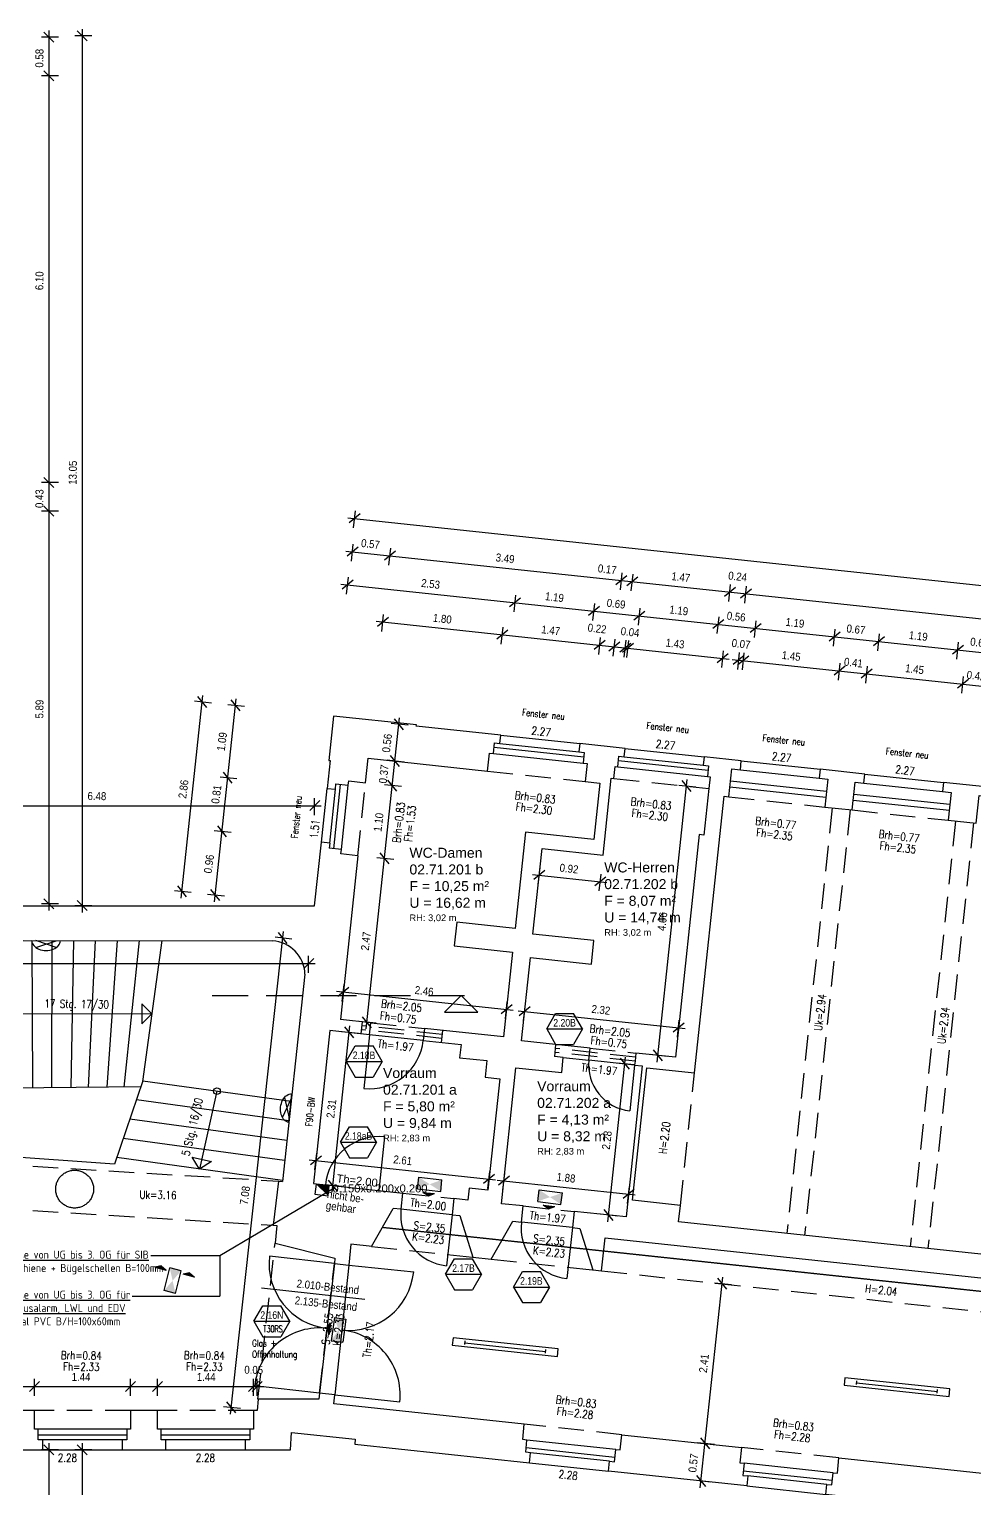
# Model space of a CAD drawing. Header units: metres. Extents: x 374 to 510, y -373 to -311.
# Drawn here: x 413.6 to 427.78, y -335.56 to -313.67 of the extents above; entities that cross this region are included whole.
import ezdxf
from ezdxf.enums import TextEntityAlignment as Align

# ---------------------------------------------------------------- set-up
doc = ezdxf.new("R2010")
doc.units = ezdxf.units.M
doc.header["$LTSCALE"] = 0.03
for name, pattern in [('AUSGEZOGEN', [0]), ('DOT', [0]), ('GESTRICHELT', [9, 6, -3]), ('STRICHLINIE', [19.05, 12.7, -6.35])]:
    doc.linetypes.add(name, pattern=pattern)
doc.layers.get('0').update_dxf_attribs({"linetype": 'CONTINUOUS'})
for name, color, linetype in [('A_abriss', 44, '_ABBRUCH'), ('A_ansicht', 9, 'CONTINUOUS'), ('A_bemaßung', 2, 'CONTINUOUS'), ('A_BRANDSCHUTZ', 10, 'CONTINUOUS'), ('A_Elektro', 1, 'CONTINUOUS'), ('A_fenster', 7, 'CONTINUOUS'), ('A_höhen', 3, 'CONTINUOUS'), ('A_NR_TÜR', 1, 'CONTINUOUS'), ('A_räume', 5, 'CONTINUOUS'), ('A_text', 5, 'CONTINUOUS'), ('A_treppe', 3, 'CONTINUOUS'), ('A_Tuernummern', 1, 'CONTINUOUS'), ('A_TXT-TUER', 1, 'CONTINUOUS'), ('A_türen', 9, 'CONTINUOUS'), ('A_verdeckt', 8, 'STRICHLINIE'), ('A_wände', 4, 'CONTINUOUS'), ('E__DURCHBR', 2, 'CONTINUOUS'), ('E__LEUCHTEN', 6, 'AUSGEZOGEN'), ('E__VERSYS', 2, 'AUSGEZOGEN')]:
    doc.layers.add(name, color=color, linetype=linetype)
doc.styles.add('arial-n', font='ARIALN.TTF')
doc.styles.add('BOLDSIMP_FNT', font='TXT', dxfattribs={"height": 1})
doc.styles.add('ISO9', font='iso8.shx', dxfattribs={"height": 0.12})
doc.styles.add('NORM', font='simplex.shx', dxfattribs={"width": 0.7, "bigfont": 'bigfont.shx'})
doc.styles.add('PITSIMP8', font='PITSIMP8.SHX')
doc.styles.add('SIMPLEX', font='simplex.shx', dxfattribs={"width": 0.8, "height": 0.1})
doc.styles.get("Standard").update_dxf_attribs({"font": 'ARIAL.TTF', "height": 1})
doc.linetypes.add('_ABBRUCH', pattern='A,25,[101,cadkon.shx,S=3.5,R=0,X=0,Y=0],25', length=50)

# ---------------------------------------------------------------- blocks, each defined once
blk = doc.blocks.new('SLASH1')
at = {"layer": 'A_bemaßung', "color": 2, "linetype": 'Continuous'}
for p, q in [((0.07663, 0.07663), (-0.07319, -0.07319)), ((0, -0.14068), (0, 0.11466))]:
    blk.add_line(p, q, dxfattribs=at)
blk = doc.blocks.new('Tür-Nr')
at = {"layer": 'A_NR_TÜR'}
for p, q in [((-0.057, -108.865), (0.077, -108.632)), ((0.077, -108.632), (0.347, -108.632)), ((0.481, -108.865), (0.347, -108.632)), ((-0.057, -108.865), (0.481, -108.865)), ((-0.057, -108.865), (0.077, -109.098)), ((0.481, -108.865), (0.347, -109.098)), ((0.077, -109.098), (0.347, -109.098))]:
    blk.add_line(p, q, dxfattribs=at)
at = {"layer": 'A_TXT-TUER', "style": 'arial-n', "flags": 4}
blk.add_attdef('TÜR-NR.', text='', height=0.113, dxfattribs=at).set_placement((0.211, -108.772), align=Align.MIDDLE_CENTER)
at = {"layer": 'A_TXT-TUER', "style": 'NORM', "width": 0.7}
for tag, flags, p in [('BRANDSCHUTZ', 4, (0.229, -108.981)), ('DIN', 5, (0.214, -109.198)), ('ABMESSUNG', 5, (0.214, -109.333)), ('MATERIAL', 5, (0.214, -109.467)), ('WANDART', 5, (0.214, -109.601)), ('SCHLOSS', 5, (0.214, -109.87)), ('ZARGE', 5, (0.214, -109.736)), ('BESCHLÄGE', 5, (0.214, -110.005)), ('SONSTIGES', 5, (0.214, -110.139))]:
    blk.add_attdef(tag, text='', height=0.0784, dxfattribs=dict(at, flags=flags)).set_placement(p, align=Align.MIDDLE_CENTER)
blk = doc.blocks.new('Deckendurchbruch')
for p, q in [((1, 1), (0, 1)), ((0, 1), (0, 0)), ((0, 0), (1, 0)), ((1, 0), (1, 1))]:
    blk.add_line(p, q)
blk.add_solid([(0, 0), (1, 1), (0, 1)])
blk = doc.blocks.new('A$C323A5F6B')
at = {"layer": 'E__DURCHBR', "linetype": 'Continuous'}
ref = blk.add_blockref('Deckendurchbruch', (19.738, 16.973), dxfattribs=dict(at, xscale=0.1500000040192542, yscale=0.2000000000000455, zscale=1.1, rotation=263.0461823911476))
ref.add_attrib('EC_DIM', '0.150x0.200x0.200', (19.984, 16.85), dxfattribs={"linetype": 'Continuous', "height": 0.12})
blk = doc.blocks.new('A$C21574063')
at = {"layer": 'E__VERSYS', "color": 7, "linetype": 'Continuous', "ltscale": 5}
blk.add_line((18.296, 15.902), (20.02, 16.926), dxfattribs=at)
at = {"layer": 'E__VERSYS', "color": 7}
for p, q in [((17.259, 15.902), (18.296, 15.902)), ((18.296, 15.902), (18.296, 15.295)), ((16.981, 15.295), (18.296, 15.295))]:
    blk.add_line(p, q, dxfattribs=at)
at = {"layer": 'E__VERSYS', "color": 7, "insert": (14.604, 14.821), "char_height": 0.12, "attachment_point": 7, "style": 'ISO9'}
blk.add_mtext('{\\LSteigetrasse von UG bis 3. OG für SIB\\P}-E-30 C-Schiene + Bügelschellen B=100mm \\P\\P{\\LSteigetrasse von UG bis 3. OG für  \\PElektro, Hausalarm, LWL und EDV\\P}-Steigekanal PVC B/H=100x60mm', dxfattribs=at)
blk = doc.blocks.new('A$C56D64A2A')
at = {"layer": 'E__VERSYS', "color": 3, "linetype": 'GESTRICHELT', "ltscale": 5, "const_width": 0.02}
blk.add_lwpolyline([(20.731, 16.326), (65.675, 11.523)], dxfattribs=at)
blk = doc.blocks.new('PL_PR')
at = {"color": 3}
for p, q in [((123, 155), (92, 217)), ((92, 217), (92, 92)), ((-127, -64), (-127, 61)), ((-127, 61), (123, 61)), ((123, 155), (92, 92)), ((123, -64), (123, 61)), ((-127, -64), (123, -64)), ((92, -220), (92, -95)), ((123, -158), (92, -95)), ((123, -158), (92, -220))]:
    blk.add_line(p, q, dxfattribs=at)
for points in [[(92, 92), (92, 217), (123, 155)], [(-127, 61), (-127, -64), (123, -64), (123, 61)], [(92, -95), (92, -220), (123, -158)]]:
    blk.add_solid(points, dxfattribs=at)
blk = doc.blocks.new('Wandleuchte')
at = {"layer": 'E__LEUCHTEN', "color": 6}
for p, q in [((-154, -6), (-153, 8)), ((-153, 8), (-149, 21)), ((-149, 21), (-143, 34)), ((-143, 34), (-134, 47)), ((-134, 47), (-123, 58)), ((-123, 58), (-110, 68)), ((-110, 68), (-94, 77)), ((-110, 68), (107, -6)), ((107, 68), (-110, -6)), ((-94, 77), (-78, 85)), ((-78, 85), (-60, 91)), ((-60, 91), (-41, 95)), ((-41, 95), (-21, 98)), ((-21, 98), (-1, 99)), ((-1, 99), (19, 98)), ((19, 98), (38, 95)), ((38, 95), (57, 91)), ((57, 91), (75, 85)), ((75, 85), (92, 77)), ((92, 77), (107, 68)), ((107, 68), (120, 58)), ((120, 58), (131, 47)), ((131, 47), (140, 34)), ((140, 34), (146, 21)), ((146, 21), (150, 8)), ((150, 8), (152, -6)), ((-154, -6), (152, -6))]:
    blk.add_line(p, q, dxfattribs=at)
blk = doc.blocks.new('PU1')
at = {"color": 3}
for p, q in [((-119, -55), (-119, 70)), ((-119, 70), (131, 70)), ((131, -55), (131, 70)), ((-119, -55), (131, -55)), ((-56, -87), (69, -87)), ((6, -118), (-56, -87)), ((6, -118), (69, -87))]:
    blk.add_line(p, q, dxfattribs=at)
for points in [[(-119, 70), (-119, -55), (131, -55), (131, 70)], [(69, -87), (-56, -87), (6, -118)]]:
    blk.add_solid(points, dxfattribs=at)
blk = doc.blocks.new('2DEL_458')
for p, q in [((-0.384, -0.236), (-0.384, 0.236)), ((0.384, -0.236), (0.384, 0.236)), ((-0.384, 0), (0.384, 0))]:
    blk.add_line(p, q)
blk.add_lwpolyline([(-0.5, -0.5), (0.5, -0.5), (0.5, 0.5), (-0.5, 0.5)], close=True)
at = {"style": 'PITSIMP8', "flags": 9}
for tag, p in [('RAUM/GRUPPE', (-0.03, 0.159)), ('BEZEICHNUNG', (-0.03, 0.179)), ('POS.NR.G-LV', (-0.03, 0.139)), ('VOLUMENSTROM', (-0.03, 0.039)), ('DRUCK/-STUFE', (-0.03, 0.019)), ('ANSCHLUSS', (-0.03, -0.001)), ('KENNUNG', (-0.03, 0.079)), ('LEISTUNG', (-0.03, 0.059)), ('FABRIKAT', (-0.03, 0.119)), ('TYP', (-0.03, 0.099)), ('SPANNUNG/FREQUENZ', (-0.03, -0.121)), ('TEMPERATUR', (-0.03, -0.061)), ('SCHUTZART', (-0.03, -0.101)), ('DREHZAHL', (-0.03, -0.081)), ('GROESSE', (-0.03, -0.021)), ('GEWICHT', (-0.03, -0.141)), ('DN', (-0.03, -0.041)), ('FREI', (-0.03, -0.161)), ('FREI', (-0.03, -0.181)), ('FREI', (-0.03, -0.201))]:
    blk.add_attdef(tag, text='', height=0.01, dxfattribs=at).set_placement(p, align=Align.MIDDLE)

msp = doc.modelspace()

# ---------------------------------------------------------------- linework, layer by layer
at = {"layer": 'A_abriss', "ltscale": 0.3}
for p, q in [((418.39275, -332.20488), (418.18446, -334.15365)), ((418.39275, -332.20488), (419.36714, -332.30901)), ((418.18446, -334.15365), (419.15886, -334.25781))]:
    msp.add_line(p, q, dxfattribs=at)
for centre, radius, start, end in [((418.39275, -332.20488), 0.97993, 263.898446, 353.8982), ((418.18445, -334.15365), 0.97994, 353.898511, 83.899428)]:
    msp.add_arc(centre, radius, start, end, dxfattribs=at)
at = {"layer": 'A_ansicht', "color": 9, "linetype": 'Continuous'}
for p, q in [((420.67348, -324.25946), (421.85668, -324.38584)), ((420.56367, -324.53433), (421.90593, -324.67779)), ((422.53792, -324.45859), (423.7211, -324.58495)), ((422.42806, -324.73358), (423.77034, -324.87703)), ((424.27924, -324.64457), (425.46241, -324.77094)), ((417.98284, -325.86253), (418.06893, -325.05716)), ((418.28273, -325.97504), (418.38581, -325.01058)), ((424.10692, -325.03371), (425.54863, -325.18779)), ((426.12861, -324.84209), (427.31181, -324.96847)), ((425.95628, -325.23135), (427.39798, -325.38542)), ((415.06456, -334.66464), (413.73461, -334.66463)), ((416.90944, -334.66465), (415.57951, -334.66465)), ((422.3978, -334.97166), (421.06547, -334.82928)), ((413.80462, -334.97667), (414.99454, -334.97667)), ((415.6495, -334.97668), (416.83943, -334.97666)), ((421.10445, -335.17035), (422.28764, -335.29672)), ((425.65409, -335.31914), (424.32175, -335.17674)), ((424.36071, -335.51811), (425.5439, -335.64448))]:
    msp.add_line(p, q, dxfattribs=at)
at = {"layer": 'A_bemaßung', "linetype": 'Continuous'}
for p, q in [((414.39936, -326.91666), (414.39937, -313.67133)), ((413.89936, -326.88841), (413.89937, -313.69134)), ((418.38188, -320.99748), (469.50091, -326.46053)), ((418.34894, -321.49681), (468.74074, -326.88214)), ((418.27561, -321.99183), (469.39466, -327.45486)), ((418.80455, -322.55119), (422.47346, -322.94329)), ((422.43877, -322.93959), (424.09923, -323.11703)), ((424.14032, -323.12142), (435.21657, -324.30513)), ((415.88197, -326.70409), (416.20611, -323.66201)), ((416.37909, -326.75738), (416.70322, -323.71531)), ((418.65407, -328.66453), (419.15294, -323.9965)), ((423.01543, -329.16081), (423.46809, -324.92518)), ((411.29935, -325.31666), (417.98097, -325.31666)), ((421.14946, -326.34677), (422.26307, -326.46578)), ((416.61941, -334.4415), (417.41256, -327.20158)), ((398.78006, -327.6834), (417.89066, -327.6834)), ((418.21159, -328.09984), (420.85636, -328.38248)), ((420.93104, -328.39046), (423.43666, -328.65822)), ((418.14339, -331.11394), (418.4101, -328.61835)), ((422.27742, -331.5558), (422.54093, -329.08999)), ((417.80052, -330.62889), (420.59446, -330.92749)), ((420.61935, -330.93014), (422.68743, -331.15116)), ((423.66449, -335.54433), (424.0019, -332.38732)), ((403.46379, -334.02821), (417.1185, -334.02821)), ((413.89936, -348.04632), (413.89936, -334.87821)), ((414.39937, -348.06632), (414.39936, -334.87666))]:
    msp.add_line(p, q, dxfattribs=at)
at = {"layer": 'A_bemaßung'}
msp.add_line((417.08639, -332.54512), (418.63605, -332.71773), dxfattribs=at)
at = {"layer": 'A_fenster', "color": 10, "linetype": 'Continuous'}
for p, q in [((420.66021, -324.38374), (421.84338, -324.51021)), ((420.57374, -324.4399), (421.91602, -324.58333)), ((422.52462, -324.583), (423.70779, -324.70945)), ((422.43815, -324.63915), (423.78043, -324.78258)), ((424.26486, -324.77905), (425.44806, -324.90548)), ((418.1684, -325.96281), (418.27147, -324.99835)), ((426.11423, -324.97669), (427.29741, -325.10314)), ((418.1073, -325.87584), (418.19338, -325.07045))]:
    msp.add_line(p, q, dxfattribs=at)
at = {"layer": 'A_fenster', "linetype": 'Continuous'}
for p, q in [((424.11647, -324.94421), (425.55817, -325.0983)), ((425.96584, -325.14185), (427.40754, -325.29593)), ((415.06454, -334.75462), (413.73461, -334.75464)), ((414.99455, -334.82464), (413.80462, -334.82465)), ((416.90943, -334.75464), (415.57952, -334.75464)), ((416.83942, -334.82463), (415.64952, -334.82463)), ((422.38503, -335.09098), (421.05271, -334.94862)), ((422.30357, -335.14765), (421.12038, -335.02119)), ((425.64134, -335.43843), (424.30899, -335.29606)), ((425.55986, -335.49509), (424.37668, -335.36865))]:
    msp.add_line(p, q, dxfattribs=at)
at = {"layer": 'A_text', "color": 5, "linetype": 'GESTRICHELT', "ltscale": 3}
msp.add_line((416.34721, -328.16366), (420.30441, -328.16366), dxfattribs=at)
at = {"layer": 'A_text', "color": 7}
for p, q in [((420.0798, -328.16366), (419.8298, -328.41366)), ((420.3298, -328.41366), (420.0798, -328.16366)), ((419.8298, -328.41366), (420.3298, -328.41366))]:
    msp.add_line(p, q, dxfattribs=at)
at = {"layer": 'A_treppe', "linetype": 'Continuous'}
for p, q in [((413.64336, -327.33852), (413.65114, -329.55084)), ((413.94308, -329.54776), (413.94748, -327.33858)), ((414.26782, -327.33863), (414.22679, -329.54479)), ((414.49, -329.54202), (414.59517, -327.33868)), ((414.92188, -327.33874), (414.76355, -329.53914)), ((415.02446, -329.5364), (415.25466, -327.3388)), ((415.59032, -327.33885), (415.30314, -329.45235)), ((415.27545, -329.53377), (413.33743, -329.55415)), ((415.30608, -329.44365), (414.88162, -330.69252)), ((415.30608, -329.44365), (417.52894, -329.7495)), ((417.49698, -330.04314), (415.20933, -329.72837)), ((417.46475, -330.33941), (415.11168, -330.01563)), ((417.43217, -330.63905), (415.01293, -330.30618)), ((414.88162, -330.69252), (411.37843, -330.44312)), ((417.39986, -330.93589), (414.91511, -330.59399)), ((417.3414, -330.94715), (417.39798, -330.95328))]:
    msp.add_line(p, q, dxfattribs=at)
at = {"layer": 'A_treppe', "color": 1, "linetype": 'Continuous'}
for p, q in [((415.44116, -328.43664), (413.03282, -328.44424)), ((416.41749, -329.59657), (416.15749, -330.76494))]:
    msp.add_line(p, q, dxfattribs=at)
for points in [[(415.44116, -328.43664), (415.29069, -328.28712), (415.29162, -328.58712), (415.44116, -328.43664)], [(416.15749, -330.76494), (416.04338, -330.58612), (416.33631, -330.65082), (416.15749, -330.76494)]]:
    msp.add_lwpolyline(points, dxfattribs=at)
msp.add_circle((416.41749, -329.59657), 0.05, dxfattribs=at)
at = {"layer": 'A_türen', "linetype": 'Continuous'}
for p, q in [((418.70522, -328.75044), (418.61913, -329.5558)), ((419.51058, -328.83654), (418.70522, -328.75044)), ((422.67925, -329.20533), (421.99321, -329.13202)), ((422.67925, -329.20533), (422.60594, -329.89139)), ((418.84753, -331.08867), (418.93358, -330.28331)), ((419.94166, -331.45029), (419.17607, -331.36841)), ((419.94166, -331.45029), (419.8598, -332.21587)), ((421.74639, -331.64316), (420.98079, -331.56127)), ((421.74639, -331.64316), (421.66453, -332.40875))]:
    msp.add_line(p, q, dxfattribs=at)
at = {"layer": 'A_türen', "color": 10, "linetype": 'Continuous'}
for p, q in [((418.17756, -332.18108), (417.20397, -332.06971)), ((418.17756, -332.18108), (417.95487, -334.12825)), ((417.95487, -334.12825), (416.98127, -334.01692))]:
    msp.add_line(p, q, dxfattribs=at)
at = {"layer": 'A_türen', "linetype": 'Continuous'}
for centre, radius, start, end in [((418.70523, -328.75045), 0.80995, 263.898385, 353.899016), ((422.67925, -329.20533), 0.68996, 173.898893, 263.900712), ((418.84754, -331.08864), 0.80995, 83.900979, 173.90284), ((419.94166, -331.45029), 0.76996, 173.895416, 263.896729), ((421.74639, -331.64316), 0.76996, 173.894755, 263.89591)]:
    msp.add_arc(centre, radius, start, end, dxfattribs=at)
at = {"layer": 'A_türen', "color": 10, "linetype": 'Continuous'}
for centre, radius, start, end in [((418.17756, -332.18108), 0.97993, 173.476721, 263.476475), ((417.95488, -334.12825), 0.97994, 83.475493, 173.47641)]:
    msp.add_arc(centre, radius, start, end, dxfattribs=at)
at = {"layer": 'A_verdeckt', "linetype": 'STRICHLINIE'}
for p, q in [((420.47534, -324.79643), (421.9369, -324.95261)), ((418.52942, -326.06675), (418.64631, -324.97304)), ((422.36916, -324.9083), (423.79098, -325.06025)), ((424.09096, -325.18284), (425.5327, -325.33694)), ((425.64205, -325.34862), (424.95983, -331.73226)), ((425.9105, -325.3773), (425.2283, -331.76094)), ((425.94035, -325.38049), (427.38204, -325.53459)), ((427.49139, -325.54625), (426.80917, -331.92989)), ((427.75987, -325.57495), (427.07765, -331.95859)), ((418.59506, -328.55766), (418.57592, -328.73662)), ((419.78538, -328.80557), (418.58231, -328.67699)), ((419.79176, -328.74589), (418.58869, -328.61734)), ((418.72432, -328.57149), (419.52969, -328.65756)), ((419.79815, -328.68627), (419.779, -328.86521)), ((421.4953, -328.89777), (421.47618, -329.07676)), ((422.69202, -329.08604), (421.48893, -328.95745)), ((422.00735, -328.95251), (422.6984, -329.02635)), ((421.61043, -329.09112), (421.47618, -329.07676)), ((422.68564, -329.14567), (421.48257, -329.01709)), ((423.36573, -331.31052), (423.57825, -329.32194)), ((411.37346, -330.58314), (417.3414, -330.94715)), ((419.2055, -331.12692), (419.97109, -331.20875)), ((411.37579, -331.2484), (417.25741, -331.60715)), ((421.00664, -331.31942), (421.7721, -331.40123)), ((417.03179, -334.21416), (417.28882, -331.87917)), ((418.73446, -331.92462), (420.25567, -332.08727)), ((417.95497, -334.12739), (418.17765, -332.18029)), ((420.52923, -332.11642), (422.05047, -332.27908)), ((422.18455, -332.29355), (430.53641, -333.18661)), ((415.11952, -334.38463), (413.67964, -334.38462)), ((416.96442, -334.38463), (415.5245, -334.38463)), ((422.4869, -334.74936), (421.02533, -334.59316)), ((425.74315, -335.09735), (424.28158, -334.94114))]:
    msp.add_line(p, q, dxfattribs=at)
at = {"layer": 'A_wände', "linetype": 'Continuous'}
for p, q in [((417.88099, -326.81666), (417.98289, -325.86253)), ((418.1073, -325.87584), (417.98289, -325.86253)), ((418.1073, -325.87584), (418.0988, -325.95535)), ((418.28273, -325.97504), (418.0988, -325.95535)), ((418.52942, -326.06675), (418.26696, -328.52259)), ((418.27584, -326.03965), (418.28273, -325.97504)), ((418.52942, -326.06675), (418.27584, -326.03965)), ((411.39936, -326.81666), (417.88099, -326.81666)), ((413.51343, -327.33996), (417.24943, -327.34314)), ((417.73643, -327.84215), (417.39798, -330.95328)), ((418.72432, -328.57149), (418.26696, -328.52259)), ((418.10866, -328.68671), (417.8632, -330.98348)), ((418.70522, -328.75044), (418.10866, -328.68671)), ((418.70518, -328.75046), (418.72432, -328.57149)), ((417.3414, -330.94715), (417.25741, -331.60715)), ((417.3414, -330.94715), (417.39798, -330.95328)), ((417.86321, -330.98339), (419.20548, -331.12693)), ((419.17964, -331.36878), (419.20551, -331.12695)), ((418.73446, -331.92462), (419.05677, -331.35567)), ((419.17607, -331.36841), (419.05677, -331.35567)), ((417.25741, -331.60715), (417.31604, -331.61301)), ((417.31604, -331.61301), (417.28941, -331.87935)), ((417.28882, -331.87917), (418.1868, -332.10019)), ((418.42619, -331.89167), (418.39275, -332.20488)), ((418.74437, -331.9257), (418.42619, -331.89167)), ((418.1868, -332.10019), (418.17765, -332.18029)), ((418.17765, -332.18029), (418.39275, -332.20488))]:
    msp.add_line(p, q, dxfattribs=at)
for points in [[(418.68561, -324.60515), (420.47534, -324.79643), (420.50402, -324.52795), (420.56367, -324.53433), (420.58066, -324.37525), (420.66021, -324.38374), (420.67351, -324.25947), (419.40556, -324.12405), (419.4077, -324.10417), (418.16462, -323.97139), (418.09363, -324.63761), (418.11352, -324.63975), (418.06893, -325.05716), (418.19338, -325.07045), (418.20188, -324.99093), (418.38581, -325.01058), (418.39273, -324.94597), (418.64631, -324.97304), (418.68561, -324.60515)], [(421.1166, -327.59524), (422.03134, -327.69299), (422.06907, -327.34002), (421.15434, -327.24228), (421.29139, -325.95968), (422.20614, -326.05742), (422.3294, -324.90406), (422.36916, -324.9083), (422.38828, -324.72932), (422.42806, -324.73358), (422.44506, -324.5745), (422.52462, -324.583), (422.53792, -324.45859), (421.85668, -324.38584), (421.84338, -324.51021), (421.92293, -324.51871), (421.90593, -324.67779), (421.96559, -324.68418), (421.9369, -324.95261), (422.15564, -324.976), (422.06534, -325.82113), (421.04123, -325.71168), (420.88661, -327.15834), (420.01167, -327.06487), (419.97393, -327.41781), (420.84891, -327.51132), (420.71287, -328.78399), (419.52969, -328.65756), (419.51057, -328.83653), (420.0773, -328.89707), (420.05605, -329.09594), (420.46372, -329.13952), (420.43716, -329.38808), (420.6559, -329.41145), (420.47739, -331.08185), (420.19898, -331.05209), (420.17986, -331.23107), (419.9711, -331.20876), (419.94525, -331.45066), (420.06097, -331.46304), (420.25567, -332.08727), (420.52908, -332.11654), (420.85154, -331.54745), (420.98079, -331.56127), (421.00664, -331.31943), (420.68201, -331.28474), (420.8999, -329.24647), (421.58599, -329.31981), (421.61043, -329.09112), (421.99321, -329.13202), (422.01234, -328.95305), (421.4953, -328.89777), (420.98325, -328.84307), (421.1166, -327.59524)], [(431.09452, -332.38788), (423.33916, -331.55907), (423.36573, -331.31052), (422.64985, -331.23398), (422.86236, -329.24544), (423.57825, -329.32194), (424.02138, -325.17543), (424.09096, -325.18284), (424.13561, -324.76522), (424.26486, -324.77905), (424.27924, -324.64457), (423.7211, -324.58495), (423.70779, -324.70945), (423.78736, -324.71796), (423.77034, -324.87703), (423.8101, -324.88127), (423.79098, -325.06025)], [(425.5773, -324.9193), (425.5327, -325.33694), (425.94035, -325.38049), (425.98496, -324.96286), (426.11423, -324.97669), (426.12861, -324.84209), (425.46241, -324.77094), (425.44806, -324.90548), (425.5773, -324.9193)], [(427.84426, -325.16158), (427.97352, -325.1754), (427.98791, -325.04067), (427.31181, -324.96847), (427.29741, -325.10314), (427.42667, -325.11695), (427.38204, -325.53459), (427.79962, -325.57919), (427.84426, -325.16158)], [(423.79098, -325.06025), (423.71661, -325.75626), (423.64701, -325.74882), (423.28999, -329.08958), (422.6984, -329.02635), (422.68564, -329.14567), (422.67925, -329.20533), (422.79359, -329.21755), (422.55123, -331.48448), (421.77224, -331.40127), (421.74639, -331.64316), (421.85574, -331.65483), (422.05033, -332.27921), (422.18455, -332.29355), (422.23766, -331.79639), (430.58963, -332.68895)], [(414.56688, -331.05155), (414.56725, -331.06648), (414.56689, -331.08133), (414.5657, -331.09615), (414.56376, -331.11089), (414.56104, -331.1255), (414.55757, -331.13996), (414.55335, -331.15422), (414.54838, -331.16823), (414.5427, -331.18195), (414.53629, -331.19537), (414.5292, -331.20844), (414.52143, -331.22109), (414.513, -331.23335), (414.50396, -331.24514), (414.4943, -331.25644), (414.48405, -331.26722), (414.47327, -331.27746), (414.46198, -331.28711), (414.45019, -331.29615), (414.43793, -331.30457), (414.42525, -331.31235), (414.41218, -331.31942), (414.39876, -331.32583), (414.38503, -331.33151), (414.371, -331.33648), (414.35675, -331.34071), (414.34229, -331.34416), (414.32768, -331.34689), (414.31293, -331.34883), (414.29813, -331.34999), (414.28326, -331.35038), (414.2684, -331.34997), (414.25358, -331.34881), (414.23885, -331.34688), (414.22422, -331.34417), (414.20976, -331.34069), (414.19552, -331.33647), (414.1815, -331.33151), (414.16777, -331.32582), (414.15436, -331.31942), (414.1413, -331.31231), (414.1286, -331.30454), (414.11637, -331.29613), (414.10457, -331.28707), (414.09329, -331.27742), (414.0825, -331.26721), (414.07226, -331.25641), (414.06262, -331.24509), (414.05357, -331.23332), (414.04514, -331.22105), (414.03738, -331.20837), (414.03029, -331.19532), (414.02389, -331.1819), (414.0182, -331.16815), (414.01322, -331.15413), (414.00901, -331.13991), (414.00554, -331.12543), (414.00283, -331.1108), (414.00089, -331.09607), (413.99971, -331.08126), (413.99934, -331.0664), (413.99973, -331.05153), (414.00088, -331.03671), (414.00283, -331.02197), (414.00554, -331.00735), (414.00901, -330.9929), (414.01323, -330.97865), (414.01819, -330.96464), (414.02389, -330.9509), (414.03027, -330.93748), (414.03736, -330.9244), (414.04515, -330.91171), (414.05356, -330.89949), (414.06262, -330.88769), (414.07228, -330.87638), (414.08253, -330.8656), (414.09329, -330.85538), (414.1046, -330.84572), (414.11638, -330.83669), (414.12864, -330.82824), (414.14132, -330.82048), (414.15439, -330.8134), (414.16781, -330.80699), (414.18155, -330.80132), (414.19558, -330.79634), (414.20982, -330.79213), (414.22429, -330.78867), (414.23889, -330.78593), (414.25364, -330.784), (414.26844, -330.78283), (414.28332, -330.78244), (414.29817, -330.78284), (414.31299, -330.78401), (414.32773, -330.78595), (414.34236, -330.78865), (414.35681, -330.79213), (414.37106, -330.79635), (414.38506, -330.80131), (414.39883, -330.80698), (414.41223, -330.8134), (414.42529, -330.82047), (414.43798, -330.82825), (414.45023, -330.83667), (414.46203, -330.84571), (414.47332, -330.85539), (414.4841, -330.86561), (414.49432, -330.8764), (414.50398, -330.88769), (414.51304, -330.89949), (414.52146, -330.91174), (414.52924, -330.92441), (414.53633, -330.93748), (414.54272, -330.95092), (414.54841, -330.96467), (414.55337, -330.97865), (414.55759, -330.99292), (414.56106, -331.00737), (414.56377, -331.02199), (414.56571, -331.03673), (414.56688, -331.05155)], [(417.53667, -334.71616), (418.49174, -334.81782), (418.48399, -334.89048), (421.10445, -335.17035), (421.12038, -335.02119), (421.04579, -335.01324), (421.06547, -334.82928), (421.00085, -334.82238), (421.02533, -334.59316), (418.17009, -334.28802), (418.18446, -334.15364), (417.95497, -334.12739), (417.9448, -334.21618), (417.03349, -334.21418), (417.0185, -334.38463), (416.96442, -334.38463), (416.96442, -334.66464), (416.90944, -334.66465), (416.90942, -334.82463), (416.83942, -334.82463), (416.83943, -334.97666), (417.52152, -334.97582), (417.53667, -334.71616)], [(413.80462, -334.82465), (413.73463, -334.82464), (413.73461, -334.66463), (413.67963, -334.66465), (413.67964, -334.38462), (413.26965, -334.38465), (413.26964, -334.66464), (413.21466, -334.66464), (413.21467, -334.82463), (413.14464, -334.82465), (413.14465, -334.97667), (413.80462, -334.97667), (413.80462, -334.82465)], [(415.5245, -334.38463), (415.11952, -334.38463), (415.11954, -334.66466), (415.06456, -334.66464), (415.06455, -334.82463), (414.99455, -334.82464), (414.99454, -334.97667), (415.6495, -334.97668), (415.64952, -334.82463), (415.57951, -334.82463), (415.57951, -334.66465), (415.5245, -334.66465), (415.5245, -334.38463)], [(424.36071, -335.51811), (422.28764, -335.29672), (422.30357, -335.14765), (422.37811, -335.15562), (422.3978, -334.97166), (422.46242, -334.97859), (422.48692, -334.74935), (424.28158, -334.94114), (424.25713, -335.16983), (424.32175, -335.17674), (424.30209, -335.36068), (424.37668, -335.36865), (424.36071, -335.51811)], [(425.65409, -335.31914), (425.71871, -335.32602), (425.74315, -335.09735), (428.02999, -335.34174), (428.00554, -335.57043), (428.07019, -335.57732), (428.05053, -335.76127), (428.12509, -335.76924), (428.10915, -335.91847), (425.5439, -335.64448), (425.55986, -335.49509), (425.63442, -335.50307), (425.65409, -335.31914)]]:
    msp.add_lwpolyline(points, dxfattribs=at)
msp.add_arc((417.22137, -327.85767), 0.51529, 1.725971, 86.878397, dxfattribs=at)

# ---------------------------------------------------------------- block references
at = {"layer": 'A_bemaßung', "color": 7}
for p, rotation in [((413.89936, -313.79133), 90), ((414.39936, -313.77133), 90), ((413.89936, -314.37133), 90), ((413.89936, -320.47098), 90), ((413.89935, -320.90098), 90), ((418.48132, -321.00811), 353.8999999999999), ((418.44838, -321.50744), 353.8999999999999), ((419.01024, -321.56748), 353.8999999999999), ((418.37506, -322.00246), 353.8999999999999), ((422.48028, -321.93833), 353.8999999999999), ((422.64446, -321.95586), 353.8999999999999), ((424.10606, -322.11208), 353.8999999999999), ((420.88603, -322.2708), 353.8999999999999), ((424.34601, -322.13772), 353.8999999999999), ((422.0692, -322.39724), 353.8999999999999), ((422.75042, -322.47006), 353.8999999999999), ((418.90398, -322.56184), 353.8999999999999), ((420.69369, -322.75309), 353.8999999999999), ((423.9336, -322.59649), 353.8999999999999), ((424.49175, -322.65614), 353.8999999999999), ((422.15527, -322.90929), 353.8999999999999), ((422.37402, -322.93266), 353.8999999999999), ((422.5382, -322.95022), 353.8999999999999), ((422.57796, -322.95447), 353.8999999999999), ((425.67491, -322.78257), 353.8999999999999), ((426.34109, -322.85377), 353.8999999999999), ((427.52429, -322.98022), 353.8999999999999), ((423.99979, -323.1064), 353.8999999999999), ((424.23974, -323.13205), 353.8999999999999), ((424.30934, -323.1395), 353.8999999999999), ((425.75105, -323.29356), 353.8999999999999), ((426.15871, -323.33712), 353.8999999999999), ((427.60042, -323.49121), 353.8999999999999), ((416.1955, -323.76146), 83.90203000000001), ((416.69262, -323.81474), 83.90635799999998), ((419.14232, -324.09595), 83.9), ((419.08335, -324.64768), 83.9), ((416.57716, -324.89839), 83.90635799999998), ((419.04403, -325.01555), 83.9), ((419.04403, -325.01555), 83.9), ((423.45745, -325.02461), 83.9), ((416.49137, -325.70379), 83.90635799999998), ((418.92716, -326.10925), 83.9), ((418.92716, -326.10925), 83.9), ((421.24887, -326.35741), 353.8999999999999), ((422.16365, -326.45516), 353.8999999999999), ((415.8926, -326.60466), 83.90203000000001), ((416.38971, -326.65796), 83.90635799999998), ((413.89936, -326.78839), 90), ((414.39936, -326.81667), 90), ((417.40166, -327.301), 83.74162299999999), ((418.31102, -328.11048), 353.8999999999999), ((420.75693, -328.37185), 353.8999999999999), ((421.03048, -328.40109), 353.8999999999999), ((418.66468, -328.56511), 83.9), ((423.33722, -328.6476), 353.8999999999999), ((418.39948, -328.71777), 83.9), ((423.02606, -329.06138), 83.9), ((422.53032, -329.18941), 83.9), ((417.89997, -330.63953), 353.8999999999999), ((418.15402, -331.01449), 83.9), ((420.49503, -330.91685), 353.8999999999999), ((420.71878, -330.94077), 353.8999999999999), ((422.58801, -331.14054), 353.8999999999999), ((422.28804, -331.45637), 83.9), ((423.99127, -332.48675), 83.9), ((416.63032, -334.34211), 83.74162299999999), ((413.89937, -334.97821), 90), ((414.39936, -334.97666), 90), ((423.73521, -334.88276), 83.9), ((423.73521, -334.88276), 83.9), ((423.67512, -335.44489), 83.9)]:
    msp.add_blockref('SLASH1', p, dxfattribs=dict(at, rotation=rotation))
for p in [(417.88099, -325.31666), (417.79067, -327.6834), (413.67963, -334.0282), (415.11954, -334.0282), (415.52452, -334.02821), (416.96442, -334.02822), (417.01851, -334.02821)]:
    msp.add_blockref('SLASH1', p, dxfattribs=at)
at = {"layer": 'A_Elektro'}
for name in ['A$C21574063', 'A$C323A5F6B', 'A$C56D64A2A']:
    msp.add_blockref(name, (398.16436, -347.96634), dxfattribs=at)
at = {"layer": 'A_Tuernummern'}
ref = msp.add_blockref('Tür-Nr', (421.41815, -219.7995), dxfattribs=at)
ref.add_attrib('TÜR-NR.', '2.20B', dxfattribs={"layer": 'A_TXT-TUER', "height": 0.112896, "style": 'arial-n'}).set_placement((421.6295, -328.57184), align=Align.MIDDLE_CENTER)
ref = msp.add_blockref('Tür-Nr', (418.41087, -220.28794), dxfattribs=at)
ref.add_attrib('TÜR-NR.', '2.18B', dxfattribs={"layer": 'A_TXT-TUER', "height": 0.112896, "style": 'arial-n'}).set_placement((418.62222, -329.06029), align=Align.MIDDLE_CENTER)
ref = msp.add_blockref('Tür-Nr', (418.32826, -221.49809), dxfattribs=at)
ref.add_attrib('TÜR-NR.', '2.18aB', dxfattribs={"layer": 'A_TXT-TUER', "height": 0.112896, "style": 'arial-n'}).set_placement((418.53961, -330.27043), align=Align.MIDDLE_CENTER)
ref = msp.add_blockref('Tür-Nr', (419.9022, -223.47877), dxfattribs=at)
ref.add_attrib('TÜR-NR.', '2.17B', dxfattribs={"layer": 'A_TXT-TUER', "height": 0.112896, "style": 'arial-n'}).set_placement((420.11355, -332.25112), align=Align.MIDDLE_CENTER)
ref = msp.add_blockref('Tür-Nr', (420.91975, -223.67085), dxfattribs=at)
ref.add_attrib('TÜR-NR.', '2.19B', dxfattribs={"layer": 'A_TXT-TUER', "height": 0.112896, "style": 'arial-n'}).set_placement((421.1311, -332.4432), align=Align.MIDDLE_CENTER)
ref = msp.add_blockref('Tür-Nr', (417.02865, -224.18267), dxfattribs=at)
ref.add_attrib('TÜR-NR.', '2.16N', dxfattribs={"layer": 'A_TXT-TUER', "height": 0.112896, "style": 'arial-n'}).set_placement((417.24, -332.95501), align=Align.MIDDLE_CENTER)
ref.add_attrib('BRANDSCHUTZ', 'T30RS', dxfattribs={"layer": 'A_TXT-TUER', "height": 0.1, "style": 'NORM', "width": 0.7}).set_placement((417.25731, -333.16359), align=Align.MIDDLE_CENTER)
at = {"layer": 'E__LEUCHTEN', "color": 7, "linetype": 'Continuous', "ltscale": 5}
for name, p, xscale, yscale, zscale, rotation in [('Wandleuchte', (413.85767, -327.34859), -0.001400000000095322, 0.001399999999989632, 0.0014, 179.6723066862387), ('Wandleuchte', (417.50964, -329.84953), 0.001400000000007653, 0.001399999999989632, 0.0014, 84.04842482513261), ('2DEL_458', (420.74016, -333.43459), 1.584999999999998, 0.1120000000000232, 1.585, 353.8999905678044), ('2DEL_458', (426.61287, -334.03451), 1.584999999999998, 0.1120000000000232, 1.585, 353.8999905678044)]:
    msp.add_blockref(name, p, dxfattribs=dict(at, xscale=xscale, yscale=yscale, zscale=zscale, rotation=rotation))
at = {"layer": 'E__LEUCHTEN', "yscale": 0.001400528303747706, "zscale": 0.001400528304}
for name, p, xscale, rotation in [('PU1', (419.59772, -331.00281), 0.001400528303870555, 353.6178789235005), ('PU1', (421.40146, -331.19547), 0.001400528304639114, 352.6919151446151), ('PL_PR', (415.75062, -332.43632), 0.001400528304138803, 75.8810526939842), ('PU1', (418.23097, -333.1681), 0.001400528304440844, 262.2233687730078)]:
    msp.add_blockref(name, p, dxfattribs=dict(at, xscale=xscale, rotation=rotation))

# ---------------------------------------------------------------- texts
at = {"layer": 'A_bemaßung', "color": 7, "linetype": 'DOT', "style": 'BOLDSIMP_FNT', "width": 0.9}
for s, rotation, p in [('0.58', 89.3, (413.84937, -314.24846)), ('6.10', 89.3, (413.84935, -317.58573)), ('13.05', 89.3, (414.34934, -320.50485)), ('0.43', 89.3, (413.84936, -320.85309)), ('5.89', 89.3, (413.84936, -324.00925)), ('1.09', 82.3, (416.56862, -324.50723)), ('2.86', 82.3, (415.99018, -325.22011)), ('0.81', 82.3, (416.48434, -325.29793)), ('6.48', 359.3, (414.47561, -325.26665)), ('0.96', 82.3, (416.37315, -326.34177)), ('7.08', 82.3, (416.91226, -331.31164)), ('2.010-Bestand', 353.643986, (417.60255, -332.57531)), ('2.135-Bestand', 353.643986, (417.57441, -332.82794))]:
    msp.add_text(s, height=0.12, rotation=rotation, dxfattribs=at).set_placement(p, align=Align.BOTTOM_LEFT)
at = {"layer": 'A_bemaßung', "color": 7, "linetype": 'Continuous', "style": 'BOLDSIMP_FNT', "width": 0.9}
for s, rotation, p in [('0.57', 353.3, (418.56842, -321.46998)), ('3.49', 353.3, (420.58693, -321.6857)), ('0.17', 353.3, (422.11824, -321.84935)), ('2.53', 353.3, (419.46966, -322.06915)), ('1.47', 353.3, (423.22206, -321.9673)), ('0.24', 353.3, (424.07324, -321.95771)), ('1.19', 353.3, (421.32696, -322.26762)), ('0.69', 353.3, (422.2515, -322.36643)), ('1.19', 353.3, (423.19134, -322.46687)), ('0.56', 353.3, (424.05179, -322.55883)), ('1.80', 353.3, (419.64563, -322.5908)), ('1.47', 353.3, (421.27127, -322.76452)), ('0.22', 353.3, (421.96579, -322.73818)), ('0.04', 353.3, (422.46099, -322.79111)), ('1.19', 353.3, (424.93266, -322.65297)), ('0.67', 353.3, (425.84712, -322.7507)), ('1.43', 353.3, (423.13565, -322.96378)), ('0.07', 353.3, (424.1243, -322.96886)), ('1.19', 353.3, (426.78204, -322.8506)), ('0.68', 353.3, (427.70146, -322.94888)), ('1.45', 353.3, (424.87698, -323.14986)), ('0.41', 353.3, (425.80932, -323.2495)), ('1.45', 353.3, (426.72633, -323.3475)), ('0.42', 353.3, (427.64833, -323.44603)), ('0.56', 83.3, (419.04575, -324.52881)), ('0.37', 83.3, (418.99621, -324.99249)), ('1.10', 83.3, (418.91891, -325.71559)), ('0.92', 353.5, (421.54538, -326.3388)), ('4.06', 83.3, (423.17427, -327.20387)), ('2.47', 83.3, (418.72843, -327.49805)), ('2.46', 353.3, (419.37309, -328.17366)), ('2.32', 353.3, (422.02296, -328.45686)), ('2.31', 83.3, (418.21091, -330.01166)), ('2.28', 83.3, (422.34171, -330.48378)), ('2.61', 353.3, (419.05195, -330.71236)), ('1.88', 353.3, (421.50018, -330.974)), ('2.41', 83.3, (423.79738, -333.83029)), ('0.05', 359.3, (416.82671, -333.87095)), ('1.44', 359.3, (414.23759, -333.9782)), ('1.44', 359.3, (416.11465, -333.9782)), ('0.57', 83.3, (423.63767, -335.32471))]:
    msp.add_text(s, height=0.12, rotation=rotation, dxfattribs=at).set_placement(p, align=Align.BOTTOM_LEFT)
at = {"layer": 'A_BRANDSCHUTZ', "linetype": 'Continuous', "insert": (417.74534, -330.11903), "char_height": 0.1, "width": 1, "attachment_point": 1, "rotation": 84.358106, "style": 'SIMPLEX'}
msp.add_mtext('F90-BW', dxfattribs=at)
at = {"layer": 'A_BRANDSCHUTZ', "linetype": 'Continuous', "insert": (416.94319, -333.32683), "char_height": 0.1, "width": 1, "attachment_point": 1, "style": 'SIMPLEX'}
msp.add_mtext('Glas +\\POffenhaltung', dxfattribs=at)
at = {"layer": 'A_höhen', "linetype": 'Continuous', "style": 'SIMPLEX', "width": 0.8}
for s, rotation, p in [('2.27', 353.3, (421.27783, -324.20334)), ('2.27', 353.3, (423.14226, -324.40245)), ('2.27', 353.3, (424.88357, -324.58845)), ('2.27', 353.3, (426.73296, -324.78596)), ('Brh=0.83', 83.3, (419.14333, -325.56616)), ('Brh=0.83', 353.3, (421.18937, -325.19104)), ('Fh=2.30', 353.3, (421.1713, -325.36004)), ('Brh=0.83', 353.3, (422.92587, -325.28609)), ('Fh=1.53', 83.3, (419.31235, -325.58424)), ('Fh=2.30', 353.3, (422.9078, -325.4551)), ('Brh=0.77', 353.3, (424.79508, -325.57637)), ('1.51', 83.3, (417.88323, -325.66543)), ('Fh=2.35', 353.3, (424.77701, -325.74542)), ('Brh=0.77', 353.3, (426.64446, -325.7739)), ('Fh=2.35', 353.3, (426.62641, -325.94292)), ('Brh=2.05', 353.3, (419.18467, -328.31667)), ('Uk=2.94', 83.3, (425.46016, -328.41563)), ('Fh=0.75', 353.3, (419.13473, -328.49467)), ('Uk=2.94', 83.3, (427.30953, -328.61329)), ('Brh=2.05', 353.3, (422.31087, -328.6933)), ('Fh=0.75', 353.3, (422.29282, -328.86232)), ('Th=1.97', 353.3, (419.09514, -328.91282)), ('Th=1.97', 353.3, (422.14794, -329.26999)), ('H=2.20', 83.3, (423.12771, -330.29726)), ('Uk=3.16', 359.1, (415.53301, -331.15359)), ('Th=2.00', 353.3, (419.58471, -331.29436)), ('Th=1.97', 353.3, (421.37476, -331.48693)), ('S=2.35', 353.3, (419.60353, -331.63435)), ('K=2.23', 353.3, (419.58545, -331.80337)), ('S=2.35', 353.3, (421.39695, -331.82954)), ('K=2.23', 353.3, (421.39626, -332.0097)), ('H=2.04', 353.3, (426.37749, -332.581)), ('S=2.55', 83.3, (418.07173, -333.16224)), ('K=2.33', 83.3, (418.24132, -333.17407)), ('Th=2.17', 83.3, (418.69377, -333.32507)), ('Brh=0.84', 359.1, (414.3831, -333.56022)), ('Brh=0.84', 359.1, (416.228, -333.56022)), ('Fh=2.33', 359.1, (414.38311, -333.73021)), ('Fh=2.33', 359.1, (416.228, -333.73023)), ('Brh=0.83', 353.3, (421.80455, -334.25499)), ('Fh=2.28', 353.3, (421.78649, -334.42401)), ('Brh=0.83', 353.3, (425.0608, -334.60298)), ('Fh=2.28', 353.3, (425.04275, -334.772)), ('2.28', 359.1, (414.17531, -335.09667)), ('2.28', 359.1, (416.24447, -335.09666)), ('2.28', 353.3, (421.68328, -335.35285))]:
    msp.add_text(s, height=0.12, rotation=rotation, dxfattribs=at).set_placement(p, align=Align.MIDDLE_CENTER)
at = {"layer": 'A_höhen', "linetype": 'Continuous'}
msp.add_text('Th=2.00', height=0.12, rotation=353.3, dxfattribs=at).set_placement((418.51927, -330.93795), align=Align.MIDDLE_CENTER)
at = {"layer": 'A_räume', "linetype": 'Continuous', "char_height": 0.15, "width": 6.6459, "attachment_point": 1}
for s, insert in [('WC-Damen\\P02.71.201 b\\PF = 10,25 m²\\PU = 16,62 m\\P\\H0.1;RH: 3,02 m', (419.30315, -325.94737)), ('WC-Herren\\P02.71.202 b\\PF = 8,07 m²\\PU = 14,74 m\\P\\H0.1;RH: 3,02 m', (422.22395, -326.16757)), ('Vorraum\\P02.71.201 a\\PF = 5,80 m²\\PU = 9,84 m\\P\\H0.1;RH: 2,83 m', (418.90716, -329.25001)), ('Vorraum\\P02.71.202 a\\PF = 4,13 m²\\PU = 8,32 m\\P\\H0.1;RH: 2,83 m', (421.21825, -329.44845))]:
    msp.add_mtext(s, dxfattribs=dict(at, insert=insert))
at = {"layer": 'A_text', "color": 2, "linetype": 'DOT', "style": 'BOLDSIMP_FNT', "width": 0.9}
for s, p in [('nicht be-', (418.05767, -331.23271)), ('gehbar', (418.03959, -331.40176))]:
    msp.add_text(s, height=0.12, rotation=351.9, dxfattribs=at).set_placement(p, align=Align.BOTTOM_LEFT)
at = {"layer": 'A_text', "linetype": 'Continuous', "char_height": 0.1, "width": 1, "attachment_point": 1, "style": 'SIMPLEX'}
for insert, rotation in [((420.99755, -323.86369), 354), ((422.86197, -324.06301), 354), ((424.60326, -324.24925), 354), ((426.45268, -324.44632), 354), ((417.52704, -325.80042), 84.303542)]:
    msp.add_mtext('{\\Fsimplex.shx;Fenster neu}', dxfattribs=dict(at, insert=insert, rotation=rotation))
at = {"layer": 'A_treppe', "color": 1, "linetype": 'Continuous', "style": 'SIMPLEX', "width": 0.8}
for s, rotation, p in [('17 Stg. 17/30', 359.1, (414.31402, -328.29013)), ('5 Stg. 16/30', 76.8, (416.04697, -330.13303))]:
    msp.add_text(s, height=0.12, rotation=rotation, dxfattribs=at).set_placement(p, align=Align.MIDDLE_CENTER)

doc.saveas('drawing.dxf')
